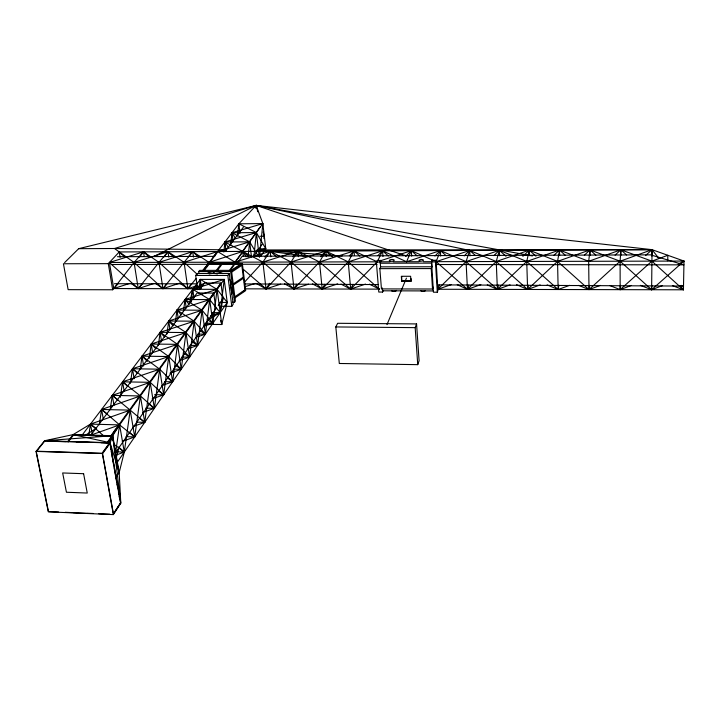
<?xml version="1.0" encoding="UTF-8"?>
<svg xmlns="http://www.w3.org/2000/svg" width="720" height="720" viewBox="0 0 720 720"><rect width="100%" height="100%" fill="white"/><g stroke="black" fill="none" stroke-linecap="round" stroke-linejoin="round"><path stroke-width="1.08" d="M651.969 256.149L652.032 249.66L256.14 205.398L78.678 248.679L64.611 262.584M256.923 250.218L652.032 249.66L651.627 289.728L640.359 285.345M651.681 285.39L651.627 289.728L662.472 285.597M667.737 260.757L667.818 255.285L651.897 261.144L620.154 289.656L609.867 285.561M439.335 285.075L437.832 289.26L683.433 289.8L684 261.063L652.032 249.66L119.232 251.955L114.534 248.499L78.678 248.679M631.368 285.444L620.154 289.656L620.424 285.345M253.908 256.752L256.365 232.56L238.842 223.803L202.842 270.828M259.497 257.013L262.845 223.578L256.14 205.398L114.534 248.499L226.647 249.858M248.103 257.049L249.669 241.83L231.993 232.74L230.706 244.791M254.682 207.405L255.546 207.666L256.347 206.937M237.546 236.007L238.842 223.803L256.14 205.398L532.422 255.951M254.718 207.531L256.284 206.946M223.83 252.027L224.919 241.983L256.365 232.56L265.77 248.814L260.55 256.437M589.482 285.291L588.996 289.593L578.664 285.372M82.107 435.132L200.277 279.396L224.226 279.414L220.194 312.669L208.521 319.5M199.017 289.332L200.277 279.396L217.08 289.341L227.232 302.436L221.769 324.531L204.282 324.378M191.088 302.355L192.78 289.287L204.552 283.05L220.905 283.068L222.984 298.809L220.194 312.669L210.663 315.783M183.429 311.715L185.022 299.502L217.08 289.341L220.905 283.068L216.333 289.413M175.41 322.137L177.003 310.068L209.7 299.61L220.194 312.669L212.517 312.624M166.968 334.017L168.714 320.994L202.068 310.221L212.922 323.244L203.517 326.34M158.328 345.6L160.128 332.307L194.175 321.201L205.398 334.17L195.804 337.356M149.274 358.29L151.245 344.025L186.003 332.559L197.631 345.465L187.092 349.011M140.202 369.225L142.029 356.157L177.534 344.34L189.576 357.165L179.154 360.702M130.428 383.211L132.48 368.748L168.759 356.535L181.251 369.279L169.875 373.176M142.911 412.398L154.377 408.339L140.4 395.964L101.583 409.464L119.601 424.89L112.725 435.726L73.098 434.61L44.559 440.757L36 451.422L48.294 511.839L113.364 514.602L120.78 503.172L119.196 472.518L124.299 452.052L130.203 410.139L112.284 395.37L110.187 409.68M120.339 397.296L122.571 381.807L159.66 369.189L172.611 381.825L162.054 385.488M115.506 453.501L119.601 424.89L90.468 424.116L73.098 434.61L67.716 441.594M99.315 424.818L101.583 409.464L130.203 410.139L144.738 422.352L133.317 426.438M88.821 435.06L90.468 424.116L130.203 410.139L134.721 436.914L122.301 441.405M547.137 284.904L558.153 289.521L558.855 285.246M263.862 238.41L264.312 236.25L263.187 231.993M528.525 285.201L527.616 289.458L516.546 284.688M189.45 303.273L192.78 289.287L224.226 279.414L227.232 302.436L117.288 462.24M498.501 285.156L497.385 289.386L487.269 284.913M116.361 457.2L118.971 447.651M468.774 285.111L467.46 289.323L457.263 284.688M417.744 364.653L419.094 360.774L416.565 323.919L337.635 323.289L335.817 326.943L339.309 363.483L417.744 364.653L415.179 327.636L416.565 323.919M437.301 292.212L437.904 290.529L436.068 260.28L432.189 260.289L431.568 261.909L433.431 292.203L437.301 292.212L435.456 261.9L436.068 260.28M109.971 443.331L120.555 503.028L113.454 513.954L102.564 453.69L109.971 443.331L112.725 435.726L44.559 440.757L110.061 442.701L119.196 472.518L115.497 477.99M433.359 290.934L382.482 290.808M380.403 263.232L431.721 263.124L431.928 266.769L380.691 266.85L379.845 268.65L381.447 288.909L432.513 289.017L433.197 287.154M432.513 289.017L431.235 268.578L431.928 266.769M410.967 281.358L410.616 276.282L401.337 276.282L401.697 281.349L410.967 281.358L411.111 278.631M386.973 324.63L406.44 278.127M401.697 281.349L401.706 276.606M312.399 283.869L322.182 289.008L348.237 261.882L382.536 250.821L406.557 261.747L411.309 250.695L434.16 260.793M380.322 263.412L380.97 260.433L377.145 260.442L376.371 262.044L378.783 292.05L382.581 292.059L383.328 290.394M380.601 267.03L380.214 262.035L380.97 260.433M377.73 260.811L382.536 250.821L388.323 255.915M206.811 266.526L207.756 264.573M206.73 266.823L208.143 263.898L242.37 263.826L245.691 290.583L234.45 298.278M353.043 284.337L350.676 289.071L340.983 284.13M255.123 207.405L256.14 205.398L469.71 250.443L496.233 261.522L527.616 289.458L540.18 284.931M324.765 284.301L322.182 289.008L291.06 262.026L270.171 251.307L234.99 262.161L217.611 251.532L184.086 262.287L162.945 288.657L155.691 283.491M296.757 284.265L293.976 288.945L284.526 283.833M269.613 283.293L266.031 288.882L256.482 283.554M205.938 267.318L208.143 263.898M111.555 435.591L115.731 429.093M114.867 511.596L120.195 503.397M115.704 476.847L118.818 472.257L112.572 436.779L108.108 443.007M219.726 306.279L231.804 306.342L233.208 304.254L229.248 273.447L197.217 273.465L195.678 275.463L197.667 289.719M232.407 302.238L234.576 302.247L235.395 301.032L231.471 270.351L199.593 270.378L198.702 271.539L198.999 273.735M253.827 256.275L262.116 244.368M231.237 288.927L232.614 286.956M115.749 452.259L215.865 308.979L213.723 293.04L197.127 292.995L90.747 435.366M218.241 305.595L222.984 298.809M113.364 514.602L102.321 453.519L110.061 442.701L73.098 434.61M107.667 442.773L112.725 435.726L119.196 472.518M231.804 306.342L227.808 275.454L229.248 273.447M234.576 302.247L230.634 271.512L231.471 270.351M237.096 263.358L242.172 256.275L650.583 254.853L683.928 264.852L435.456 264.51M110.511 436.338L213.723 293.04M230.256 270.504L234.738 264.285L240.507 264.276L230.526 270.801M106.623 443.196L111.735 436.086L73.521 434.997L68.094 442.053M111.807 435.726L224.226 279.414M242.037 252.045L260.1 227.043M233.775 263.844L262.845 223.578L238.842 223.803L240.003 233.262M229.428 270.504L233.91 264.285L208.926 264.339L203.517 271.413M216.702 271.404L221.958 264.312M215.595 271.404L220.869 264.312M213.183 273.456L214.623 271.53M199.602 289.683L204.552 283.05M225.288 251.226L243.378 227.187M216.99 252.909L209.493 262.719L192.699 251.64L158.967 262.35L138.24 288.603L131.274 283.455M191.772 283.626L187.866 288.711L179.847 283.194M206.298 303.345L217.08 289.341L192.78 289.287L194.022 298.134M139.5 257.013L143.514 251.847L158.967 262.35L187.866 288.711L197.199 285.615M163.899 256.932L167.994 251.748L184.086 262.287L197.307 274.392M188.523 256.842L192.699 251.64L198.369 256.851M167.04 283.59L162.945 288.657L134.073 262.413L119.232 251.955L108.297 263.655L63.432 263.754L68.148 289.665L112.671 289.773L118.224 283.527M213.354 256.761L217.611 251.532L249.669 241.83L258.246 256.212M196.209 278.46L187.866 288.711L184.086 262.287L192.699 251.64L193.455 257.067M202.473 270.774L209.421 262.224L242.748 251.424L248.661 256.536M142.524 283.554L138.24 288.603L109.395 262.476L143.514 251.847L149.175 257.013M264.879 257.076L270.171 251.307L276.093 256.437M244.305 282.348L262.89 262.098L270.171 251.307L270.801 256.806M292.626 256.806L297.855 251.181L319.509 261.954L350.676 289.071L365.526 284.103M320.472 256.716L325.809 251.064L348.237 261.882L379.44 289.134L244.998 288.837M349.371 255.807L354.033 250.947L377.253 261.819L350.676 289.071L348.237 261.882L354.033 250.947L359.82 256.014M377.919 255.564L382.536 250.821L382.968 256.428M405.819 256.257L411.309 250.695L417.114 255.816M434.925 256.005L440.37 250.569L466.047 261.594L497.385 289.386L510.057 284.886M464.166 255.906L469.71 250.443L475.524 255.609M493.848 255.654L499.347 250.317L526.734 261.45L558.153 289.521L569.574 285.354M522.873 256.311L529.272 250.182L557.55 261.369L588.996 289.593L600.318 285.399M553.788 255.447L559.503 250.056L588.672 261.297L620.883 249.795L651.897 261.144L683.433 289.8L672.417 285.615M584.37 255.195L590.04 249.921L620.118 261.216L651.627 289.728L684 261.063L436.149 261.666L440.37 250.569L446.175 255.708M615.105 255.087L620.883 249.795L626.571 254.952M645.48 255.582L652.032 249.66L658.863 258.381M242.046 292.266L243.846 291.042M234.126 297.261L244.881 289.917L241.839 265.419L231.867 271.953M232.479 284.4L243.297 277.164M232.623 285.516L243.432 278.271M230.994 271.278L242.37 263.826L234.612 262.692M85.482 435.168L95.832 428.553M678.141 264.105L684 261.063M153.846 256.509L256.14 205.398L406.161 255.897M116.046 455.076L124.299 452.052L119.601 424.89L90.378 435.285M652.032 249.66L620.118 261.216L588.996 289.593L588.672 261.297L590.04 249.921L557.55 261.369L527.616 289.458L526.734 261.45L529.272 250.182L535.932 256.149M152.127 398.88L163.665 394.839L168.759 356.535L151.245 344.025L152.604 352.656M480.861 284.625L467.46 289.323L436.149 261.666L469.71 250.443L469.98 255.906M451.332 284.58L437.832 289.26L466.047 261.594L499.347 250.317L505.998 256.248M256.977 251.01L265.77 248.814L262.845 223.578L231.993 232.74L233.109 241.596M179.64 283.167L162.945 288.657L158.967 262.35L167.994 251.748L173.664 256.932M337.725 283.878L322.182 289.008L319.509 261.954L325.809 251.064L332.415 256.824M406.557 261.747L440.37 250.569L440.685 256.005M153.981 283.482L138.24 288.603L134.073 262.413L143.514 251.847L144.18 256.158M308.565 284.184L293.976 288.945L262.89 262.098L224.919 241.983L226.026 250.578M379.386 261.117L411.309 250.695L411.678 256.104M129.591 283.446L113.76 288.549L109.395 262.476L377.253 261.819M280.719 284.139L266.031 288.882L243.378 269.388M244.692 286.803L255.249 283.428M256.284 251.73L265.77 248.814L258.183 248.85M256.95 250.866L261.405 250.272L469.71 250.443L466.047 261.594L467.46 289.323L496.233 261.522L529.272 250.182L529.443 255.699M259.965 236.277L264.312 236.25M117.441 256.707L214.776 256.365M381.078 261.801L389.943 261.783M393.264 261.774L418.86 261.711M423.333 261.702L432.279 261.684L432.189 260.289M376.371 262.044L380.214 262.035M431.568 261.909L435.456 261.9M111.276 264.501L208.737 264.303M379.845 268.65L431.235 268.578M198.702 271.539L230.634 271.512M195.678 275.463L227.808 275.454M242.082 264.249L377.001 264.438M401.994 280.647L411.255 280.656M114.48 283.725L196.902 283.833M197.694 288.738L113.76 288.549L134.073 262.413L167.994 251.748L168.795 257.148M244.548 283.923L378.144 284.571M437.643 284.868L683.505 286.065L681.372 285.399M219.645 302.4L227.232 302.436M205.128 323.172L212.922 323.244L217.08 289.341L221.769 324.531L220.545 320.31M335.817 326.943L415.179 327.636M197.829 334.089L205.398 334.17L209.7 299.61L192.78 289.287M189.936 345.375L197.631 345.465L202.068 310.221L185.022 299.502L186.255 308.061M260.658 250.425C262.746 250.524 258.687 250.398 260.757 250.497M181.764 357.057L189.576 357.165L194.175 321.201L177.003 310.068L178.281 318.744M173.637 369.153L181.251 369.279L186.003 332.559L168.714 320.994L170.037 329.787M164.88 381.681L172.611 381.825L177.534 344.34L160.128 332.307L161.613 341.892M154.674 394.65L163.665 394.839L159.66 369.189L142.029 356.157L143.622 366.012M145.602 408.132L154.377 408.339L159.66 369.189L132.48 368.748L134.136 378.738M136.926 422.145L144.738 422.352L150.21 382.329L132.48 368.748L137.286 373.185M73.809 435.186L76.005 435.249M95.751 435.816L101.241 435.969M125.982 436.662L134.721 436.914L140.4 395.964L122.571 381.807L124.218 391.518M51.804 441.306L66.348 441.738M76.41 442.035L89.829 442.431M101.016 442.764L108.846 442.998M115.416 451.773L124.299 452.052L118.584 446.976M36 451.422L102.321 453.519M48.906 511.614L58.626 512.028M65.106 512.298L72.666 512.622M86.589 513.207L93.213 513.486M98.73 513.72L109.773 514.188M73.278 512.748L85.824 513.279M257.076 249.975L342.171 255.969M261.405 250.272L310.473 256.707M369.414 284.166L379.44 289.134M253.575 255.06L256.482 256.599M207.297 319.662L212.922 323.244L209.7 299.61L185.022 299.502L189.162 304.389M200.043 330.651L205.398 334.17L202.068 310.221L177.003 310.068L181.287 314.937M192.222 341.82L197.631 345.465L194.175 321.201L168.714 320.994L173.142 325.845M184.14 353.376L189.576 357.165L186.003 332.559L160.128 332.307L164.718 337.131M175.77 365.337L181.251 369.279L177.534 344.34L151.245 344.025L155.997 348.813M167.382 377.928L172.611 381.825L168.759 356.535L142.029 356.157L147.438 361.386M113.814 444.177L124.299 452.052M92.448 434.934L90.468 424.116L96.633 428.778M158.391 390.789L163.665 394.839L150.21 382.329L122.571 381.807L127.557 386.208M148.482 403.65L154.377 408.339L150.21 382.329L112.284 395.37L113.994 405.216M119.601 424.89L134.721 436.914L129.609 432.54M107.523 414.198L101.583 409.464L103.293 419.058M139.653 418.167L144.738 422.352L140.4 395.964L112.284 395.37L117.99 400.167M303.795 256.347L297.855 251.181L262.89 262.098L266.031 288.882L291.06 262.026L297.855 251.181L298.44 256.707M90.468 424.116L103.626 435.843M565.335 255.303L559.503 250.056L526.734 261.45L497.385 289.386L496.233 261.522L499.347 250.317L499.563 255.807M595.872 255.195L590.04 249.921L590.094 255.492M125.055 257.247L119.232 251.955L120.114 257.31M256.383 207.072C253.62 205.074 255.672 210.051 256.311 206.793M680.022 285.435L683.433 289.8M228.348 247.392L224.919 241.983L249.669 241.83L251.496 256.95M242.748 251.424L246.096 256.869M235.503 238.455L231.993 232.74L256.365 232.56L259.254 257.013M256.14 205.398L257.832 211.788M36.486 452.682L48.402 511.209M110.061 442.701L120.78 503.172L112.725 435.726M110.448 447.111L110.835 449.289M111.222 451.476L111.609 453.654M111.996 455.841L112.383 458.019M112.77 460.206L113.742 465.66M114.129 467.838L114.516 470.025M114.903 472.203L116.64 482.022M117.027 484.209L117.414 486.387M118.386 491.85L118.773 494.028M119.16 496.206L119.547 498.393M112.599 438.444L112.977 440.604M108.297 263.655L112.671 289.773M200.277 279.396L201.492 288.135M234.99 262.161L235.053 262.656L242.802 251.91L243.351 256.329M326.349 256.617L325.809 251.064L291.06 262.026L293.976 288.945L319.509 261.954L354.033 250.947L354.42 255.402M382.356 287.955L382.581 292.059M559.62 255.6L559.503 250.056L557.55 261.369L558.153 289.521M620.883 255.393L620.883 249.795L620.118 261.216L620.154 289.656M206.928 273.6A16.713 14.562 35.4 0 1 222.894 273.6M229.482 279.252A16.713 14.562 35.4 0 1 231.462 294.615M209.115 273.987A16.767 14.598 35.4 0 1 217.404 273.987M230.184 284.94A16.767 14.598 35.4 0 1 231.363 290.943M425.385 290.484A2.205 0.855 -3.9 0 1 422.919 291.366A2.205 0.855 -3.9 0 1 421.029 290.502M396.441 290.403A2.448 0.954 -4.4 0 1 393.678 291.393A2.448 0.954 -4.4 0 1 391.608 290.448M109.458 442.917L102.051 453.267L36.621 451.206L44.802 441L109.458 442.917M233.55 262.611L232.974 263.403L209.601 263.448L210.204 262.665L233.55 262.611M260.1 250.128L261.378 250.155L260.1 250.128M83.601 473.697L62.658 472.959L66.429 492.237L87.246 493.047L83.601 473.697M390.24 261.225A2.475 0.909 -4.5 0 0 394.209 260.37A2.475 0.909 -4.5 0 0 390.843 259.614A2.475 0.909 -4.5 0 0 390.24 261.225M419.877 261.063A2.223 0.819 -4 0 0 423.432 260.298A2.223 0.819 -4 0 0 420.381 259.614A2.223 0.819 -4 0 0 419.877 261.063"/></g></svg>
